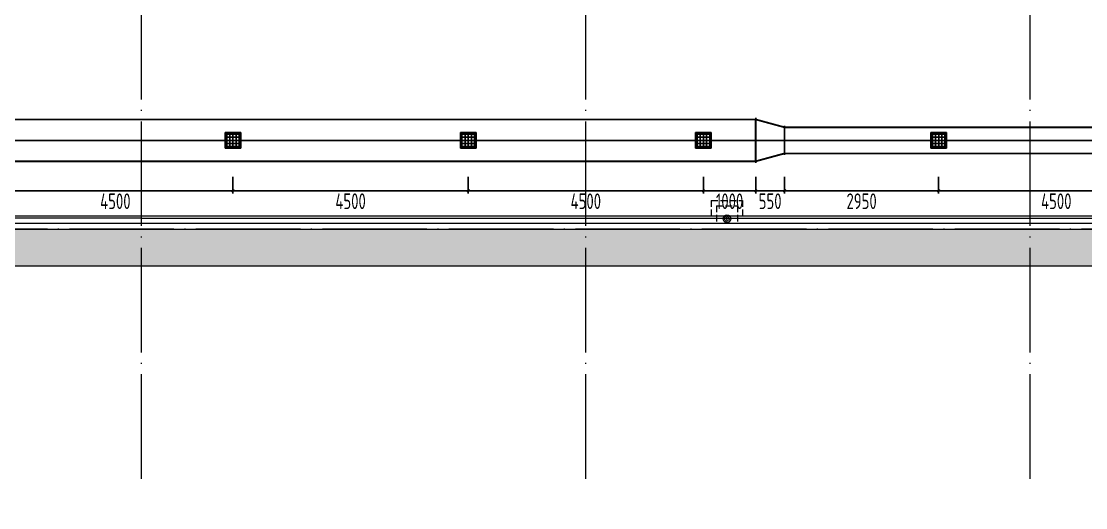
# Model space of a CAD drawing. Extents: x 4 to 13611208, y -605838 to 574722.
# Drawn here: x 13340597 to 13360960, y 179530 to 188838 of the extents above; entities that cross this region are included whole.
import ezdxf

# ---------------------------------------------------------------- set-up
doc = ezdxf.new("R2010")
doc.units = 0
doc.header["$LTSCALE"] = 1000
doc.header["$MEASUREMENT"] = 0
for name, pattern in [('CENTER2', [28.575, 19.05, -3.175, 3.175, -3.175]), ('DASH', [0.35, 0.25, -0.1]), ('DOTE', [2.42, 2, -0.2, 0.02, -0.2])]:
    doc.linetypes.add(name, pattern=pattern)
for name, color, linetype in [('DUCT-D-S中心线', 5, 'CENTER2'), ('DUCT-D-S标注', 7, 'Continuous'), ('DUCT-D-S法兰', 2, 'Continuous'), ('DUCT-D-S管', 130, 'Continuous'), ('DUCT-D-S管端线', 2, 'Continuous'), ('DUCT-D-S风口', 7, 'Continuous')]:
    doc.layers.add(name, color=color, linetype=linetype)
doc.layers.add('pipe排水', color=8, linetype='Continuous', lineweight=5)
doc.layers.add('建筑底图', color=8, linetype='Continuous', lineweight=13)
doc.styles.add('du', font='gbenor.shx', dxfattribs={"width": 0.8, "bigfont": 'hztxt.shx'})
doc.dimstyles.new('67', dxfattribs={"dimscale": 100, "dimtxt": 3, "dimasz": 0.5, "dimexe": 0.5, "dimexo": 2, "dimgap": 0.5, "dimtad": 2, "dimdec": 0, "dimrnd": 5, "dimzin": 0, "dimdsep": 46, "dimtxsty": 'du', "dimblk": 'ARCHTICK', "dimcen": 0, "dimdle": 0.5, "dimclrd": 256, "dimclre": 256, "dimclrt": 256, "dimazin": 0, "dimtfac": 1, "dimtdec": 0, "dimtix": 1, "dimtmove": 2, "dimatfit": 3, "dimfxl": 100, "dimtolj": 1, "dimtzin": 0, "dimlwd": -1, "dimlwe": -1, "dimarcsym": 0})

# ---------------------------------------------------------------- blocks, each defined once
blk = doc.blocks.new('地漏')
at = {"layer": 'pipe排水'}
h = blk.add_hatch(dxfattribs=at)
h.set_pattern_fill('ANSI31', color=8, scale=25, style=0)
h.set_pattern_definition([(45, (-444803.95, -349136.397), (-28.0633004, 28.0633004), [])])
h.paths.add_polyline_path([(100, 0, 1), (-100, 0, 1)])
blk.add_circle((0, 0), 100, dxfattribs=at)
blk = doc.blocks.new('_ArchTick')
at = {"color": 0, "linetype": 'ByBlock', "const_width": 0.4}
blk.add_lwpolyline([(-0.5, -0.5), (0.5, 0.5)], dxfattribs=at)
blk = doc.blocks.new('*D237')
at = {"layer": 'DUCT-D-S标注', "transparency": 16777216}
for p, q in [((13358147, 185860), (13358147, 185545)), ((13362647, 185860), (13362647, 185545)), ((13362697, 185595), (13358097, 185595))]:
    blk.add_line(p, q, dxfattribs=at)
at = {"layer": 'DUCT-D-S标注', "transparency": 16777216, "xscale": 50, "yscale": 50, "zscale": 50, "rotation": 180}
blk.add_blockref('_ArchTick', (13358147, 185595), dxfattribs=at)
at = {"layer": 'DUCT-D-S标注', "transparency": 16777216, "xscale": 50, "yscale": 50, "zscale": 50}
blk.add_blockref('_ArchTick', (13362647, 185595), dxfattribs=at)
at = {"layer": 'DUCT-D-S标注', "transparency": 16777216, "insert": (13360397, 185395), "char_height": 300, "attachment_point": 5, "style": 'du'}
blk.add_mtext('\\A1;4500', dxfattribs=at)
blk = doc.blocks.new('*D238')
at = {"layer": 'DUCT-D-S标注', "transparency": 16777216}
for p, q in [((13353647, 185860), (13353647, 185545)), ((13354648, 185859), (13354648, 185545)), ((13354698, 185595), (13353597, 185595))]:
    blk.add_line(p, q, dxfattribs=at)
at = {"layer": 'DUCT-D-S标注', "transparency": 16777216, "xscale": 50, "yscale": 50, "zscale": 50, "rotation": 180}
blk.add_blockref('_ArchTick', (13353647, 185595), dxfattribs=at)
at = {"layer": 'DUCT-D-S标注', "transparency": 16777216, "xscale": 50, "yscale": 50, "zscale": 50}
blk.add_blockref('_ArchTick', (13354648, 185595), dxfattribs=at)
at = {"layer": 'DUCT-D-S标注', "transparency": 16777216, "insert": (13354148, 185395), "char_height": 300, "attachment_point": 5, "style": 'du'}
blk.add_mtext('\\A1;1000', dxfattribs=at)
blk = doc.blocks.new('*D239')
at = {"layer": 'DUCT-D-S标注', "transparency": 16777216}
for p, q in [((13349147, 185860), (13349147, 185545)), ((13353647, 185860), (13353647, 185545)), ((13353697, 185595), (13349097, 185595))]:
    blk.add_line(p, q, dxfattribs=at)
at = {"layer": 'DUCT-D-S标注', "transparency": 16777216, "xscale": 50, "yscale": 50, "zscale": 50, "rotation": 180}
blk.add_blockref('_ArchTick', (13349147, 185595), dxfattribs=at)
at = {"layer": 'DUCT-D-S标注', "transparency": 16777216, "xscale": 50, "yscale": 50, "zscale": 50}
blk.add_blockref('_ArchTick', (13353647, 185595), dxfattribs=at)
at = {"layer": 'DUCT-D-S标注', "transparency": 16777216, "insert": (13351397, 185395), "char_height": 300, "attachment_point": 5, "style": 'du'}
blk.add_mtext('\\A1;4500', dxfattribs=at)
blk = doc.blocks.new('*D240')
at = {"layer": 'DUCT-D-S标注', "transparency": 16777216}
for p, q in [((13344647, 185860), (13344647, 185545)), ((13349147, 185860), (13349147, 185545)), ((13349197, 185595), (13344597, 185595))]:
    blk.add_line(p, q, dxfattribs=at)
at = {"layer": 'DUCT-D-S标注', "transparency": 16777216, "xscale": 50, "yscale": 50, "zscale": 50, "rotation": 180}
blk.add_blockref('_ArchTick', (13344647, 185595), dxfattribs=at)
at = {"layer": 'DUCT-D-S标注', "transparency": 16777216, "xscale": 50, "yscale": 50, "zscale": 50}
blk.add_blockref('_ArchTick', (13349147, 185595), dxfattribs=at)
at = {"layer": 'DUCT-D-S标注', "transparency": 16777216, "insert": (13346897, 185395), "char_height": 300, "attachment_point": 5, "style": 'du'}
blk.add_mtext('\\A1;4500', dxfattribs=at)
blk = doc.blocks.new('*D241')
at = {"layer": 'DUCT-D-S标注', "transparency": 16777216}
for p, q in [((13340147, 185860), (13340147, 185545)), ((13344647, 185860), (13344647, 185545)), ((13344697, 185595), (13340097, 185595))]:
    blk.add_line(p, q, dxfattribs=at)
at = {"layer": 'DUCT-D-S标注', "transparency": 16777216, "xscale": 50, "yscale": 50, "zscale": 50, "rotation": 180}
blk.add_blockref('_ArchTick', (13340147, 185595), dxfattribs=at)
at = {"layer": 'DUCT-D-S标注', "transparency": 16777216, "xscale": 50, "yscale": 50, "zscale": 50}
blk.add_blockref('_ArchTick', (13344647, 185595), dxfattribs=at)
at = {"layer": 'DUCT-D-S标注', "transparency": 16777216, "insert": (13342397, 185395), "char_height": 300, "attachment_point": 5, "style": 'du'}
blk.add_mtext('\\A1;4500', dxfattribs=at)
blk = doc.blocks.new('*D495')
at = {"layer": 'DUCT-D-S标注', "transparency": 16777216}
for p, q in [((13354648, 185859), (13354648, 185545)), ((13355198, 185859), (13355198, 185545)), ((13354598, 185595), (13355248, 185595))]:
    blk.add_line(p, q, dxfattribs=at)
at = {"layer": 'DUCT-D-S标注', "transparency": 16777216, "xscale": 50, "yscale": 50, "zscale": 50, "rotation": 180}
blk.add_blockref('_ArchTick', (13354648, 185595), dxfattribs=at)
at = {"layer": 'DUCT-D-S标注', "transparency": 16777216, "xscale": 50, "yscale": 50, "zscale": 50}
blk.add_blockref('_ArchTick', (13355198, 185595), dxfattribs=at)
at = {"layer": 'DUCT-D-S标注', "transparency": 16777216, "insert": (13354923, 185395), "char_height": 300, "attachment_point": 5, "style": 'du'}
blk.add_mtext('\\A1;550', dxfattribs=at)
blk = doc.blocks.new('*D496')
at = {"layer": 'DUCT-D-S标注', "transparency": 16777216}
for p, q in [((13355198, 185859), (13355198, 185545)), ((13358147, 185859), (13358147, 185545)), ((13355148, 185595), (13358197, 185595))]:
    blk.add_line(p, q, dxfattribs=at)
at = {"layer": 'DUCT-D-S标注', "transparency": 16777216, "xscale": 50, "yscale": 50, "zscale": 50, "rotation": 180}
blk.add_blockref('_ArchTick', (13355198, 185595), dxfattribs=at)
at = {"layer": 'DUCT-D-S标注', "transparency": 16777216, "xscale": 50, "yscale": 50, "zscale": 50}
blk.add_blockref('_ArchTick', (13358147, 185595), dxfattribs=at)
at = {"layer": 'DUCT-D-S标注', "transparency": 16777216, "insert": (13356673, 185395), "char_height": 300, "attachment_point": 5, "style": 'du'}
blk.add_mtext('\\A1;2950', dxfattribs=at)
blk = doc.blocks.new('$风口$00000107')
for p, q in [((100, 100), (-100, 100)), ((-100, 100), (-88, 88)), ((-100, 100), (-100, -100)), ((88, 88), (-88, 88)), ((-88, 88), (-88, -88)), ((-88, 88), (-80, 80)), ((-80, 80), (80, 80)), ((-80, -80), (-80, 80)), ((80, 40), (-80, 40)), ((-40, 80), (-40, -80)), ((0, 80), (0, -80)), ((40, 80), (40, -80)), ((80, 80), (88, 88)), ((80, 80), (80, -80)), ((100, 100), (88, 88)), ((88, -88), (88, 88)), ((100, -100), (100, 100)), ((-100, -100), (-88, -88)), ((-100, -100), (100, -100)), ((-88, -88), (-80, -80)), ((88, -88), (-88, -88)), ((80, 0), (-80, 0)), ((80, -40), (-80, -40)), ((-80, -80), (80, -80)), ((80, -80), (88, -88)), ((100, -100), (88, -88))]:
    blk.add_line(p, q)

msp = doc.modelspace()

# ---------------------------------------------------------------- hatches: boundary and pattern name
at = {"layer": '建筑底图'}
h = msp.add_hatch(dxfattribs=at)
h.set_pattern_fill('钢筋混凝土', color=256, scale=100, style=0)
h.set_pattern_definition([(45, (793255.26, 8e-09), (-176.7766953, 176.7766953), []), (50, (793255.26, 8e-09), (717.260183, -62.752135), [75, -825]), (355, (793255.26, 8e-09), (-138.751334, 752.192134), [60, -660]), (100.4514, (793315, -5.2), (578.50938, 689.439542), [63.74019, -701.14211]), (46.1842, (793255.26, 200), (1067.24105, -165.519014), [112.5, -1237.5]), (96.6356, (793344.2, 186.2), (934.662706, 974.11787), [95.61029, -1051.713]), (351.1842, (793255.3, 200), (934.661945, 974.1186), [90, -990]), (21, (793355.26, 150), (596.907052, -402.61889), [75, -825]), (326, (793355.26, 150), (243.31533, 725.150045), [60, -660]), (71.4514, (793405, 116.45), (840.22263, 322.530497), [63.74019, -701.14211]), (37.5, (793255.26, 8e-09), (12.1598553, 332.893854), [0, -652, 0, -670, 0, -662.5]), (7.5, (793255.26, 8e-09), (263.069537, 394.411712), [0, -382, 0, -637, 0, -252.5]), (327.5, (793032.26, 8e-09), (533.822436, -22.554872), [0, -250, 0, -780, 0, -1035]), (317.5, (792932.26, 8e-09), (583.18617, 100.104982), [0, -325, 0, -518, 0, -735])])
h.paths.add_polyline_path([(13413397.4, 184159.5), (13413397.4, 184859.5), (13333397.4, 184859.5), (13333397.4, 182478), (13333997.4, 182478), (13333997.4, 184159.5)])

# ---------------------------------------------------------------- linework, layer by layer
at = {"layer": 'DUCT-D-S中心线'}
for p, q in [((13354647.8, 186559.5), (13338049.4, 186559.5)), ((13355198, 186559.5), (13354648, 186559.5)), ((13372146.2, 186559.5), (13355198.2, 186559.5))]:
    msp.add_line(p, q, dxfattribs=at)
at = {"layer": 'DUCT-D-S法兰'}
for p, q in [((13354647.9, 186989.5), (13354647.9, 186129.5)), ((13355198.1, 186284.5), (13355198.1, 186834.5))]:
    msp.add_line(p, q, dxfattribs=at)
at = {"layer": 'DUCT-D-S法兰', "color": 18, "true_color": 0x000000}
for p in [(13354647.8, 186559.5, 4450), (13354648, 186559.5, 4450), (13355198, 186559.5, 4400), (13355198.2, 186559.5, 4400)]:
    msp.add_point(p, dxfattribs=at)
at = {"layer": 'DUCT-D-S管', "const_width": 35}
for points in [[(13354647.8, 186959.5), (13338049.4, 186959.5)], [(13354647.8, 186159.5), (13354647.8, 186959.5)], [(13355198, 186809.5), (13354648, 186959.5)], [(13372146.2, 186809.5), (13355198.2, 186809.5)], [(13355198.2, 186809.5), (13355198.2, 186309.5)], [(13355198, 186309.5), (13354648, 186159.5)], [(13355198.2, 186309.5), (13372146.2, 186309.5)], [(13338049.4, 186159.5), (13354647.8, 186159.5)]]:
    msp.add_lwpolyline(points, dxfattribs=at)
at = {"layer": 'DUCT-D-S管', "color": 18, "true_color": 0x000000}
for p in [(13354648, 186559.5, 4450), (13355198, 186559.5, 4400)]:
    msp.add_point(p, dxfattribs=at)
at = {"layer": 'DUCT-D-S管端线'}
for p, q in [((13354648, 186959.5), (13354648, 186159.5)), ((13355198, 186309.5), (13355198, 186809.5))]:
    msp.add_line(p, q, dxfattribs=at)
at = {"layer": '建筑底图', "linetype": 'DOTE'}
for p, q in [((13342897.4, 180083), (13342897.4, 209559.5)), ((13351397.4, 180083), (13351397.4, 209559.5)), ((13359897.4, 180083), (13359897.4, 209559.5))]:
    msp.add_line(p, q, dxfattribs=at)
at = {"layer": '建筑底图', "linetype": 'DASH', "ltscale": 0.5}
for p, q in [((13353797.4, 185409.5), (13354397.4, 185409.5)), ((13353797.4, 185409.5), (13353797.4, 185069.5)), ((13353897.4, 185309.5), (13354297.4, 185309.5)), ((13353897.4, 185309.5), (13353897.4, 184969.5)), ((13354297.4, 185309.5), (13354297.4, 184969.5)), ((13354397.4, 185409.5), (13354397.4, 185069.5))]:
    msp.add_line(p, q, dxfattribs=at)
at = {"layer": '建筑底图'}
for p, q in [((13413397.4, 185109.5), (13333147.4, 185109.5)), ((13342897.4, 185069.5), (13333147.4, 185069.5)), ((13342897.4, 184969.5), (13333147.4, 184969.5)), ((13342897.4, 185069.5), (13368397.4, 185069.5)), ((13368397.4, 184969.5), (13342897.4, 184969.5)), ((13333397.4, 184859.5), (13413397.4, 184859.5)), ((13333997.4, 184159.5), (13413397.4, 184159.5))]:
    msp.add_line(p, q, dxfattribs=at)
at = {"layer": '建筑底图', "color": 8, "linetype": 'DOTE'}
msp.add_line((13474197.4, 184859.5), (13119297.4, 184859.5), dxfattribs=at)
at = {"layer": '建筑底图', "color": 8}
msp.add_lwpolyline([(13168947.4, 181959.5), (13207597.4, 181959.5), (13207597.4, 183509.5), (13311597.4, 183509.5), (13311597.4, 184159.5), (13438197.4, 184159.5), (13438197.4, 183959.5), (13443697.4, 183959.5), (13443697.4, 171509.5), (13434297, 171509.5), (13434297, 165209.5), (13477297.4, 165209.5)], dxfattribs=at)
at = {"layer": '建筑底图'}
msp.add_circle((13354097.4, 185059.5), 75, dxfattribs=at)

# ---------------------------------------------------------------- block references
at = {"layer": 'DUCT-D-S风口', "xscale": 1.5, "yscale": 1.5}
for p in [(13344647.3, 186559.5, 3500), (13349147.3, 186559.5, 3500), (13353647.3, 186559.5, 3500), (13358147.4, 186559.5, 3500)]:
    msp.add_blockref('$风口$00000107', p, dxfattribs=at)
at = {"layer": '建筑底图', "ltscale": 3.5, "xscale": 0.7499999999999998, "yscale": 0.7499999999999998, "zscale": 0.7499999999999998}
msp.add_blockref('地漏', (13354097.4, 185059.5), dxfattribs=at)

# ---------------------------------------------------------------- dimensions: what is measured, and where the dimension line sits
at = {"layer": 'DUCT-D-S标注'}
for base, p1, p2, picture, middle in [((13340147.4, 185594.9, -2535), (13344647.4, 186060, 765), (13340147.4, 186059.9, 765), '*D241', (13342397.4, 185394.9, -2535)), ((13344647.4, 185594.9, -2535), (13349147.4, 186059.9, 765), (13344647.4, 186060, 765), '*D240', (13346897.4, 185394.9, -2535)), ((13349147.4, 185594.9, -2535), (13353647.4, 186060, 765), (13349147.4, 186059.9, 765), '*D239', (13351397.4, 185394.9, -2535)), ((13353647.4, 185594.9, -2535), (13354647.8, 186059.5, 4450), (13353647.4, 186060, 765), '*D238', (13354147.6, 185394.9, -2535)), ((13355198, 185594.9), (13354647.8, 186059.5, 4450), (13355198, 186059.5, 4450), '*D495', (13354922.9, 185394.9)), ((13358147.4, 185594.9), (13355198, 186059.5, 4450), (13358147.4, 186059.5, 4450), '*D496', (13356672.7, 185394.9)), ((13358147.4, 185594.9, -2535), (13362647.4, 186060, 965), (13358147.4, 186059.9, 965), '*D237', (13360397.4, 185394.9, -2535))]:
    dim = msp.add_linear_dim(base=base, p1=p1, p2=p2, dimstyle='67', dxfattribs=at)
    dim.commit()
    dim.dimension.update_dxf_attribs({"geometry": picture, "text_midpoint": middle})

doc.saveas('drawing.dxf')
